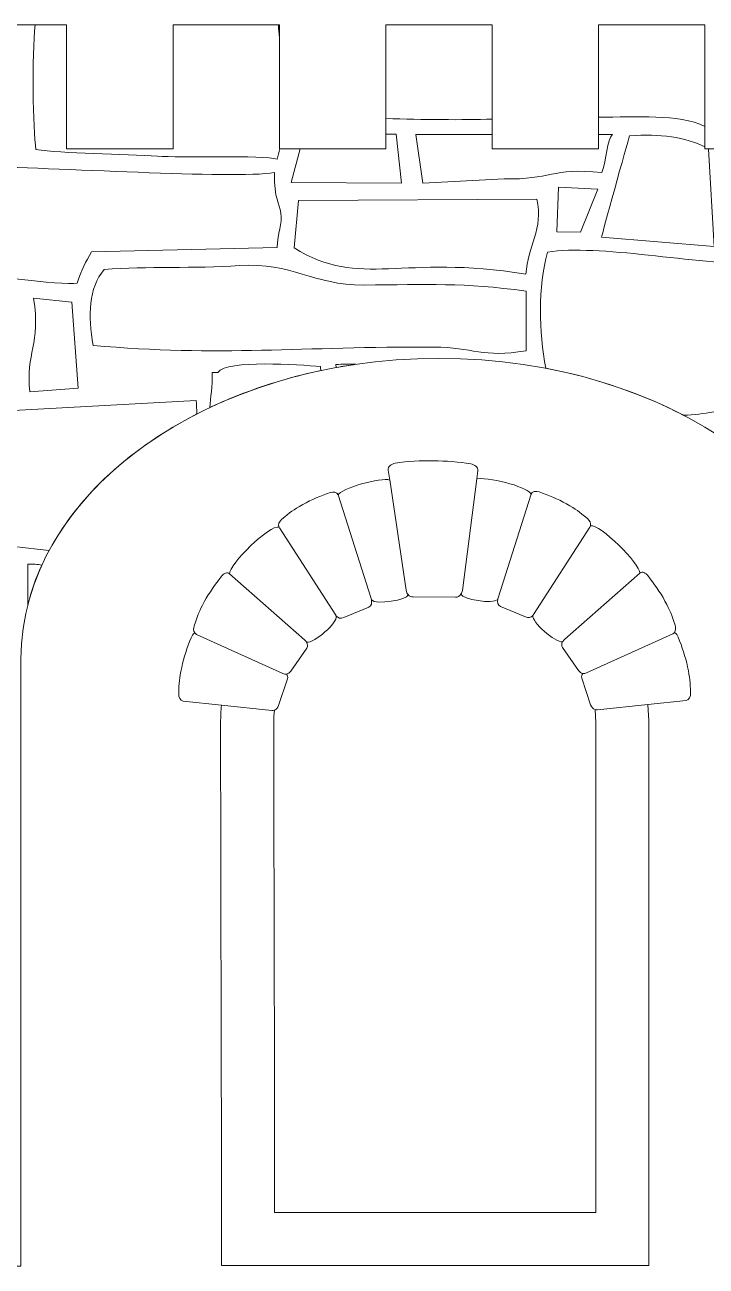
# Model space of a CAD drawing. Header units: millimetres. Extents: x 165 to 617, y -170 to 72.
# Drawn here: x 441.6 to 480.1, y -94.2 to -24.2 of the extents above; entities that cross this region are included whole.
import ezdxf

# ---------------------------------------------------------------- set-up
doc = ezdxf.new("R2010")
doc.units = ezdxf.units.MM
doc.header["$MEASUREMENT"] = 0
doc.layers.add('layer 1', color=7, linetype='Continuous')

msp = doc.modelspace()

# ---------------------------------------------------------------- linework, layer by layer
at = {"layer": 'layer 1', "color": 250, "lineweight": 9}
for points, knots in [([(488.5692, -94.1911), (488.5692, -94.1911), (527.4904, -94.1911), (527.4904, -94.1911), (527.4904, -94.1911), (527.4904, -94.1911), (527.4904, -88.1798), (527.4904, -88.1798), (527.4904, -88.1798), (527.4904, -88.1798), (530.4904, -88.1798), (530.4904, -88.1798), (530.4904, -88.1798), (530.4904, -88.1798), (530.4904, -78.7799), (530.4904, -78.7799), (530.4904, -78.7799), (530.4904, -78.7799), (527.4904, -78.7799), (527.4904, -78.7799), (527.4904, -78.7799), (527.4904, -78.7799), (527.4904, -40.591), (527.4904, -40.591), (527.4904, -40.591), (527.4904, -40.591), (530.4904, -40.591), (530.4904, -40.591), (530.4904, -40.591), (530.4904, -40.591), (530.4904, -31.1911), (530.4904, -31.1911), (530.4904, -31.1911), (530.4904, -31.1911), (527.4904, -31.1911), (527.4904, -31.1911), (527.4904, -31.1911), (527.4904, -31.1911), (527.4904, -24.1911), (527.4904, -24.1911), (527.4904, -24.1911), (527.4904, -24.1911), (521.9905, -24.1911), (521.9905, -24.1911), (521.9905, -24.1911), (521.9905, -24.1911), (521.9905, -31.1911), (521.9905, -31.1911), (521.9905, -31.1911), (521.9905, -31.1911), (515.9905, -31.1911), (515.9905, -31.1911), (515.9905, -31.1911), (515.9905, -31.1911), (515.9905, -24.1911), (515.9905, -24.1911), (515.9905, -24.1911), (515.9905, -24.1911), (509.9905, -24.1911), (509.9905, -24.1911), (509.9905, -24.1911), (509.9905, -24.1911), (509.9905, -31.1911), (509.9905, -31.1911), (509.9905, -31.1911), (509.9905, -31.1911), (503.9905, -31.1911), (503.9905, -31.1911), (503.9905, -31.1911), (503.9905, -31.1911), (503.9905, -24.1911), (503.9905, -24.1911), (503.9905, -24.1911), (503.9905, -24.1911), (497.9905, -24.1911), (497.9905, -24.1911), (497.9905, -24.1911), (497.9905, -24.1911), (497.9905, -31.1911), (497.9905, -31.1911), (497.9905, -31.1911), (497.9905, -31.1911), (491.9905, -31.1911), (491.9905, -31.1911), (491.9905, -31.1911), (491.9905, -31.1911), (491.9905, -24.1911), (491.9905, -24.1911), (491.9905, -24.1911), (491.9905, -24.1911), (485.9905, -24.1911), (485.9905, -24.1911), (485.9905, -24.1911), (485.9905, -24.1911), (485.9905, -31.1911), (485.9905, -31.1911), (485.9905, -31.1911), (485.9905, -31.1911), (479.9905, -31.1911), (479.9905, -31.1911), (479.9905, -31.1911), (479.9905, -31.1911), (479.9905, -24.1911), (479.9905, -24.1911), (479.9905, -24.1911), (479.9905, -24.1911), (473.9905, -24.1911), (473.9905, -24.1911), (473.9905, -24.1911), (473.9905, -24.1911), (473.9905, -31.1911), (473.9905, -31.1911), (473.9905, -31.1911), (473.9905, -31.1911), (467.9905, -31.1911), (467.9905, -31.1911), (467.9905, -31.1911), (467.9905, -31.1911), (467.9905, -24.1911), (467.9905, -24.1911), (467.9905, -24.1911), (467.9905, -24.1911), (461.9905, -24.1911), (461.9905, -24.1911), (461.9905, -24.1911), (461.9905, -24.1911), (461.9905, -31.1911), (461.9905, -31.1911), (461.9905, -31.1911), (461.9905, -31.1911), (455.9905, -31.1911), (455.9905, -31.1911), (455.9905, -31.1911), (455.9905, -31.1911), (455.9905, -24.1911), (455.9905, -24.1911), (455.9905, -24.1911), (455.9905, -24.1911), (449.9905, -24.1911), (449.9905, -24.1911), (449.9905, -24.1911), (449.9905, -24.1911), (449.9905, -31.1911), (449.9905, -31.1911), (449.9905, -31.1911), (449.9905, -31.1911), (443.9905, -31.1911), (443.9905, -31.1911), (443.9905, -31.1911), (443.9905, -31.1911), (443.9905, -24.1911), (443.9905, -24.1911), (443.9905, -24.1911), (443.9905, -24.1911), (437.9905, -24.1911), (437.9905, -24.1911), (437.9905, -24.1911), (437.9905, -24.1911), (437.9905, -31.1911), (437.9905, -31.1911), (437.9905, -31.1911), (437.9905, -31.1911), (431.9905, -31.1911), (431.9905, -31.1911), (431.9905, -31.1911), (431.9905, -31.1911), (431.9905, -24.1911), (431.9905, -24.1911), (431.9905, -24.1911), (431.9905, -24.1911), (425.9905, -24.1911), (425.9905, -24.1911), (425.9905, -24.1911), (425.9905, -24.1911), (425.9905, -31.1911), (425.9905, -31.1911), (425.9905, -31.1911), (425.9905, -31.1911), (419.9905, -31.1911), (419.9905, -31.1911), (419.9905, -31.1911), (419.9905, -31.1911), (419.9905, -24.1911), (419.9905, -24.1911), (419.9905, -24.1911), (419.9905, -24.1911), (413.9905, -24.1911), (413.9905, -24.1911), (413.9905, -24.1911), (413.9905, -24.1911), (413.9905, -31.1911), (413.9905, -31.1911), (413.9905, -31.1911), (413.9905, -31.1911), (407.9905, -31.1911), (407.9905, -31.1911), (407.9905, -31.1911), (407.9905, -31.1911), (407.9905, -24.1911), (407.9905, -24.1911), (407.9905, -24.1911), (407.9905, -24.1911), (402.4904, -24.1911), (402.4904, -24.1911), (402.4904, -24.1911), (402.4904, -24.1911), (402.4904, -31.1911), (402.4904, -31.1911), (402.4904, -31.1911), (402.4904, -31.1911), (399.4904, -31.1911), (399.4904, -31.1911), (399.4904, -31.1911), (399.4904, -31.1911), (399.4904, -40.591), (399.4904, -40.591), (399.4904, -40.591), (399.4904, -40.591), (402.4904, -40.591), (402.4904, -40.591), (402.4904, -40.591), (402.4904, -40.591), (402.4904, -78.7799), (402.4904, -78.7799), (402.4904, -78.7799), (402.4904, -78.7799), (399.4904, -78.7799), (399.4904, -78.7799), (399.4904, -78.7799), (399.4904, -78.7799), (399.4904, -88.1798), (399.4904, -88.1798), (399.4904, -88.1798), (399.4904, -88.1798), (402.4904, -88.1798), (402.4904, -88.1798), (402.4904, -88.1798), (402.4904, -88.1798), (402.4904, -94.1911), (402.4904, -94.1911), (402.4904, -94.1911), (402.4904, -94.1911), (441.4115, -94.1911), (441.4115, -94.1911), (441.4115, -94.1911), (441.4115, -94.1911), (441.4115, -59.9708), (441.4115, -59.9708), (441.4115, -59.9708), (441.4116, -50.5977), (451.9682, -42.9994), (464.9905, -42.9994), (464.9905, -42.9994), (478.0127, -42.9994), (488.5693, -50.5977), (488.5692, -59.9736), (488.5692, -59.9736), (488.5692, -59.9736), (488.5692, -94.1911), (488.5692, -94.1911)], [0, 0, 0, 0, 0.0151515, 0.0151515, 0.0151515, 0.0151515, 0.030303, 0.030303, 0.030303, 0.030303, 0.0454545, 0.0454545, 0.0454545, 0.0454545, 0.0606061, 0.0606061, 0.0606061, 0.0606061, 0.0757576, 0.0757576, 0.0757576, 0.0757576, 0.0909091, 0.0909091, 0.0909091, 0.0909091, 0.1060606, 0.1060606, 0.1060606, 0.1060606, 0.1212121, 0.1212121, 0.1212121, 0.1212121, 0.1363636, 0.1363636, 0.1363636, 0.1363636, 0.1515152, 0.1515152, 0.1515152, 0.1515152, 0.1666667, 0.1666667, 0.1666667, 0.1666667, 0.1818182, 0.1818182, 0.1818182, 0.1818182, 0.1969697, 0.1969697, 0.1969697, 0.1969697, 0.2121212, 0.2121212, 0.2121212, 0.2121212, 0.2272727, 0.2272727, 0.2272727, 0.2272727, 0.2424242, 0.2424242, 0.2424242, 0.2424242, 0.2575758, 0.2575758, 0.2575758, 0.2575758, 0.2727273, 0.2727273, 0.2727273, 0.2727273, 0.2878788, 0.2878788, 0.2878788, 0.2878788, 0.3030303, 0.3030303, 0.3030303, 0.3030303, 0.3181818, 0.3181818, 0.3181818, 0.3181818, 0.3333333, 0.3333333, 0.3333333, 0.3333333, 0.3484848, 0.3484848, 0.3484848, 0.3484848, 0.3636364, 0.3636364, 0.3636364, 0.3636364, 0.3787879, 0.3787879, 0.3787879, 0.3787879, 0.3939394, 0.3939394, 0.3939394, 0.3939394, 0.4090909, 0.4090909, 0.4090909, 0.4090909, 0.4242424, 0.4242424, 0.4242424, 0.4242424, 0.4393939, 0.4393939, 0.4393939, 0.4393939, 0.4545455, 0.4545455, 0.4545455, 0.4545455, 0.469697, 0.469697, 0.469697, 0.469697, 0.4848485, 0.4848485, 0.4848485, 0.4848485, 0.5, 0.5, 0.5, 0.5, 0.5151515, 0.5151515, 0.5151515, 0.5151515, 0.530303, 0.530303, 0.530303, 0.530303, 0.5454545, 0.5454545, 0.5454545, 0.5454545, 0.5606061, 0.5606061, 0.5606061, 0.5606061, 0.5757576, 0.5757576, 0.5757576, 0.5757576, 0.5909091, 0.5909091, 0.5909091, 0.5909091, 0.6060606, 0.6060606, 0.6060606, 0.6060606, 0.6212121, 0.6212121, 0.6212121, 0.6212121, 0.6363636, 0.6363636, 0.6363636, 0.6363636, 0.6515152, 0.6515152, 0.6515152, 0.6515152, 0.6666667, 0.6666667, 0.6666667, 0.6666667, 0.6818182, 0.6818182, 0.6818182, 0.6818182, 0.6969697, 0.6969697, 0.6969697, 0.6969697, 0.7121212, 0.7121212, 0.7121212, 0.7121212, 0.7272727, 0.7272727, 0.7272727, 0.7272727, 0.7424242, 0.7424242, 0.7424242, 0.7424242, 0.7575758, 0.7575758, 0.7575758, 0.7575758, 0.7727273, 0.7727273, 0.7727273, 0.7727273, 0.7878788, 0.7878788, 0.7878788, 0.7878788, 0.8030303, 0.8030303, 0.8030303, 0.8030303, 0.8181818, 0.8181818, 0.8181818, 0.8181818, 0.8333333, 0.8333333, 0.8333333, 0.8333333, 0.8484848, 0.8484848, 0.8484848, 0.8484848, 0.8636364, 0.8636364, 0.8636364, 0.8636364, 0.8787879, 0.8787879, 0.8787879, 0.8787879, 0.8939394, 0.8939394, 0.8939394, 0.8939394, 0.9090909, 0.9090909, 0.9090909, 0.9090909, 0.9242424, 0.9242424, 0.9242424, 0.9242424, 0.9393939, 0.9393939, 0.9393939, 0.9393939, 0.9545455, 0.9545455, 0.9545455, 0.9545455, 0.969697, 0.969697, 0.969697, 0.969697, 1, 1, 1, 1]), ([(476.7681, -62.5159), (476.7681, -62.5159), (476.8309, -63.4405), (476.8309, -63.4405), (476.8309, -63.4405), (476.8309, -63.4405), (476.8309, -94.1574), (476.8309, -94.1574), (476.8309, -94.1574), (476.8309, -94.1574), (452.7209, -94.1574), (452.7209, -94.1574), (452.7209, -94.1574), (452.7209, -94.1574), (452.7209, -91.1574), (452.7209, -91.1574), (452.7209, -91.1574), (452.7209, -81.9489), (452.6747, -72.7406), (452.6747, -63.5321), (452.6747, -63.5321), (452.6747, -63.1997), (452.691, -62.8733), (452.7188, -62.5529), (452.7188, -62.5529), (452.7188, -62.5529), (450.5665, -62.3231), (450.5665, -62.3231), (450.5665, -62.3231), (450.3851, -62.3037), (450.3032, -62.1048), (450.3083, -61.9136), (450.3083, -61.9136), (450.3255, -61.2658), (450.3512, -61.0638), (450.4792, -60.4391), (450.4792, -60.4391), (450.6047, -59.8264), (450.7907, -59.3231), (451.0046, -58.7635), (451.0046, -58.7635), (451.0475, -58.6511), (451.1261, -58.5412), (451.2113, -58.4817), (451.2113, -58.4817), (451.1369, -58.368), (451.1368, -58.2208), (451.1787, -58.0904), (451.1787, -58.0904), (451.3764, -57.475), (451.4574, -57.2895), (451.7543, -56.7305), (451.7543, -56.7305), (452.0455, -56.1821), (452.3637, -55.7573), (452.7244, -55.287), (452.7244, -55.287), (452.8389, -55.1377), (453.0357, -55.0229), (453.175, -55.1456), (453.175, -55.1456), (453.1429, -54.63), (455.4406, -52.3499), (455.9789, -52.5199), (455.9789, -52.5199), (455.8919, -52.392), (455.9818, -52.1973), (456.1236, -52.0761), (456.1236, -52.0761), (456.6041, -51.6652), (456.7669, -51.5533), (457.302, -51.2459), (457.302, -51.2459), (457.8269, -50.9443), (458.3114, -50.7627), (458.8548, -50.5664), (458.8548, -50.5664), (459.0275, -50.5041), (459.2484, -50.5182), (459.306, -50.6996), (459.306, -50.6996), (459.3894, -50.3657), (461.7349, -49.6699), (462.218, -49.8634), (462.218, -49.8634), (462.218, -49.8634), (462.1282, -49.3042), (462.1282, -49.3042), (462.1282, -49.3042), (462.0964, -49.0914), (462.3079, -48.9502), (462.5197, -48.9127), (462.5197, -48.9127), (463.237, -48.7858), (463.9544, -48.7733), (464.6718, -48.7796), (464.6718, -48.7796), (465.3754, -48.7859), (466.1172, -48.8303), (466.7828, -48.9508), (466.7828, -48.9508), (466.9943, -48.9891), (467.2017, -49.1287), (467.1742, -49.3422), (467.1742, -49.3422), (467.1742, -49.3422), (467.1174, -49.7842), (467.1174, -49.7842), (467.1174, -49.7842), (468.1118, -49.7037), (470.1018, -50.328), (470.1851, -50.6621), (470.1851, -50.6621), (470.2427, -50.4807), (470.4636, -50.4666), (470.6363, -50.5289), (470.6363, -50.5289), (471.1797, -50.7252), (471.6642, -50.9068), (472.1891, -51.2084), (472.1891, -51.2084), (472.7242, -51.5158), (472.8871, -51.6277), (473.3675, -52.0386), (473.3675, -52.0386), (473.4887, -52.1422), (473.572, -52.2994), (473.5285, -52.4469), (473.5285, -52.4469), (474.0504, -52.3123), (476.3483, -54.5924), (476.316, -55.1081), (476.316, -55.1081), (476.4554, -54.9854), (476.6522, -55.1001), (476.7667, -55.2495), (476.7667, -55.2495), (477.1274, -55.7197), (477.4456, -56.1446), (477.7368, -56.6929), (477.7368, -56.6929), (478.0337, -57.252), (478.1147, -57.4375), (478.3124, -58.0529), (478.3124, -58.0529), (478.3572, -58.1922), (478.354, -58.3508), (478.2727, -58.4542), (478.2727, -58.4542), (478.365, -58.5037), (478.4436, -58.6136), (478.4865, -58.726), (478.4865, -58.726), (478.7004, -59.2856), (478.8864, -59.7889), (479.012, -60.4016), (479.012, -60.4016), (479.1399, -61.0263), (479.1656, -61.2283), (479.1828, -61.8761), (479.1828, -61.8761), (479.1879, -62.0673), (479.106, -62.2662), (478.9246, -62.2856), (478.9246, -62.2856), (478.9246, -62.2856), (476.7681, -62.5159), (476.7681, -62.5159)], [0, 0, 0, 0, 0.0232558, 0.0232558, 0.0232558, 0.0232558, 0.0465116, 0.0465116, 0.0465116, 0.0465116, 0.0697674, 0.0697674, 0.0697674, 0.0697674, 0.0930233, 0.0930233, 0.0930233, 0.0930233, 0.1162791, 0.1162791, 0.1162791, 0.1162791, 0.1395349, 0.1395349, 0.1395349, 0.1395349, 0.1627907, 0.1627907, 0.1627907, 0.1627907, 0.1860465, 0.1860465, 0.1860465, 0.1860465, 0.2093023, 0.2093023, 0.2093023, 0.2093023, 0.2325581, 0.2325581, 0.2325581, 0.2325581, 0.255814, 0.255814, 0.255814, 0.255814, 0.2790698, 0.2790698, 0.2790698, 0.2790698, 0.3023256, 0.3023256, 0.3023256, 0.3023256, 0.3255814, 0.3255814, 0.3255814, 0.3255814, 0.3488372, 0.3488372, 0.3488372, 0.3488372, 0.372093, 0.372093, 0.372093, 0.372093, 0.3953488, 0.3953488, 0.3953488, 0.3953488, 0.4186047, 0.4186047, 0.4186047, 0.4186047, 0.4418605, 0.4418605, 0.4418605, 0.4418605, 0.4651163, 0.4651163, 0.4651163, 0.4651163, 0.4883721, 0.4883721, 0.4883721, 0.4883721, 0.5116279, 0.5116279, 0.5116279, 0.5116279, 0.5348837, 0.5348837, 0.5348837, 0.5348837, 0.5581395, 0.5581395, 0.5581395, 0.5581395, 0.5813953, 0.5813953, 0.5813953, 0.5813953, 0.6046512, 0.6046512, 0.6046512, 0.6046512, 0.627907, 0.627907, 0.627907, 0.627907, 0.6511628, 0.6511628, 0.6511628, 0.6511628, 0.6744186, 0.6744186, 0.6744186, 0.6744186, 0.6976744, 0.6976744, 0.6976744, 0.6976744, 0.7209302, 0.7209302, 0.7209302, 0.7209302, 0.744186, 0.744186, 0.744186, 0.744186, 0.7674419, 0.7674419, 0.7674419, 0.7674419, 0.7906977, 0.7906977, 0.7906977, 0.7906977, 0.8139535, 0.8139535, 0.8139535, 0.8139535, 0.8372093, 0.8372093, 0.8372093, 0.8372093, 0.8604651, 0.8604651, 0.8604651, 0.8604651, 0.8837209, 0.8837209, 0.8837209, 0.8837209, 0.9069767, 0.9069767, 0.9069767, 0.9069767, 0.9302326, 0.9302326, 0.9302326, 0.9302326, 0.9534884, 0.9534884, 0.9534884, 0.9534884, 1, 1, 1, 1])]:
    msp.add_open_spline(points, degree=3, knots=knots, dxfattribs=at)
at = {"layer": 'layer 1', "color": 177, "lineweight": 9}
for points, knots in [([(442.2556, -31.2213), (443.6736, -31.4557), (447.2782, -31.4785), (449.1198, -31.6031), (449.1198, -31.6031), (450.2936, -31.6827), (455.1082, -31.54), (455.8673, -31.7619), (455.8673, -31.7619), (455.9228, -31.5695), (455.9715, -31.3794), (456.0142, -31.1911), (456.0142, -31.1911), (456.0142, -31.1911), (455.9905, -31.1911), (455.9905, -31.1911), (455.9905, -31.1911), (455.9905, -31.1911), (455.9905, -24.9114), (455.9905, -24.9114), (455.9905, -24.9114), (455.9687, -24.6746), (455.948, -24.4347), (455.9301, -24.1911), (455.9301, -24.1911), (455.9301, -24.1911), (449.9905, -24.1911), (449.9905, -24.1911), (449.9905, -24.1911), (449.9905, -24.1911), (449.9905, -31.1911), (449.9905, -31.1911), (449.9905, -31.1911), (449.9905, -31.1911), (443.9905, -31.1911), (443.9905, -31.1911), (443.9905, -31.1911), (443.9905, -31.1911), (443.9905, -24.1911), (443.9905, -24.1911), (443.9905, -24.1911), (443.9905, -24.1911), (442.2218, -24.1911), (442.2218, -24.1911), (442.2218, -24.1911), (442.0047, -25.933), (442.0901, -30.0785), (442.2556, -31.2213)], [0, 0, 0, 0, 0.0769231, 0.0769231, 0.0769231, 0.0769231, 0.1538462, 0.1538462, 0.1538462, 0.1538462, 0.2307692, 0.2307692, 0.2307692, 0.2307692, 0.3076923, 0.3076923, 0.3076923, 0.3076923, 0.3846154, 0.3846154, 0.3846154, 0.3846154, 0.4615385, 0.4615385, 0.4615385, 0.4615385, 0.5384615, 0.5384615, 0.5384615, 0.5384615, 0.6153846, 0.6153846, 0.6153846, 0.6153846, 0.6923077, 0.6923077, 0.6923077, 0.6923077, 0.7692308, 0.7692308, 0.7692308, 0.7692308, 0.8461538, 0.8461538, 0.8461538, 0.8461538, 1, 1, 1, 1]), ([(461.9905, -29.4746), (464.0607, -29.5348), (466.3268, -29.568), (467.9905, -29.5075), (467.9905, -29.5075), (467.9905, -29.5075), (467.9905, -24.1911), (467.9905, -24.1911), (467.9905, -24.1911), (467.9905, -24.1911), (461.9905, -24.1911), (461.9905, -24.1911), (461.9905, -24.1911), (461.9905, -24.1911), (461.9905, -29.4746), (461.9905, -29.4746)], [0, 0, 0, 0, 0.2, 0.2, 0.2, 0.2, 0.4, 0.4, 0.4, 0.4, 0.6, 0.6, 0.6, 0.6, 1, 1, 1, 1]), ([(473.9905, -29.3973), (476.1175, -29.4094), (478.4779, -29.1924), (479.9905, -29.917), (479.9905, -29.917), (479.9905, -29.917), (479.9905, -24.1911), (479.9905, -24.1911), (479.9905, -24.1911), (479.9905, -24.1911), (473.9905, -24.1911), (473.9905, -24.1911), (473.9905, -24.1911), (473.9905, -24.1911), (473.9905, -29.3973), (473.9905, -29.3973)], [0, 0, 0, 0, 0.2, 0.2, 0.2, 0.2, 0.4, 0.4, 0.4, 0.4, 0.6, 0.6, 0.6, 0.6, 1, 1, 1, 1]), ([(456.6469, -33.0852), (456.6469, -33.0852), (462.8829, -33.1158), (462.8829, -33.1158), (462.8829, -33.1158), (462.8829, -33.1158), (462.582, -30.3579), (462.582, -30.3579), (462.582, -30.3579), (462.582, -30.3579), (461.9905, -30.3519), (461.9905, -30.3519), (461.9905, -30.3519), (461.9905, -30.3519), (461.9905, -31.1911), (461.9905, -31.1911), (461.9905, -31.1911), (461.9905, -31.1911), (457.1541, -31.1911), (457.1541, -31.1911), (457.1541, -31.1911), (457.1541, -31.1911), (456.6469, -33.0852), (456.6469, -33.0852)], [0, 0, 0, 0, 0.1428571, 0.1428571, 0.1428571, 0.1428571, 0.2857143, 0.2857143, 0.2857143, 0.2857143, 0.4285714, 0.4285714, 0.4285714, 0.4285714, 0.5714286, 0.5714286, 0.5714286, 0.5714286, 0.7142857, 0.7142857, 0.7142857, 0.7142857, 1, 1, 1, 1]), ([(464.0721, -33.1219), (464.0721, -33.1219), (468.6742, -32.8766), (468.6742, -32.8766), (468.6742, -32.8766), (471.2697, -32.9368), (471.3341, -32.2404), (474.1676, -32.513), (474.1676, -32.513), (474.4494, -31.7986), (474.4548, -30.6886), (474.779, -30.3685), (474.779, -30.3685), (474.779, -30.3685), (473.9905, -30.3686), (473.9905, -30.3686), (473.9905, -30.3686), (473.9905, -30.3686), (473.9905, -31.1911), (473.9905, -31.1911), (473.9905, -31.1911), (473.9905, -31.1911), (467.9905, -31.1911), (467.9905, -31.1911), (467.9905, -31.1911), (467.9905, -31.1911), (467.9905, -30.3694), (467.9905, -30.3694), (467.9905, -30.3694), (467.9905, -30.3694), (463.6842, -30.3699), (463.6842, -30.3699), (463.6842, -30.3699), (463.6842, -30.3699), (464.0721, -33.1219), (464.0721, -33.1219)], [0, 0, 0, 0, 0.1, 0.1, 0.1, 0.1, 0.2, 0.2, 0.2, 0.2, 0.3, 0.3, 0.3, 0.3, 0.4, 0.4, 0.4, 0.4, 0.5, 0.5, 0.5, 0.5, 0.6, 0.6, 0.6, 0.6, 0.7, 0.7, 0.7, 0.7, 0.8, 0.8, 0.8, 0.8, 1, 1, 1, 1]), ([(474.166, -36.1674), (474.166, -36.1674), (480.5202, -36.6866), (480.5202, -36.6866), (480.5202, -36.6866), (480.5202, -36.6866), (480.2, -31.1967), (480.2, -31.1967), (480.2, -31.1967), (480.2, -31.1967), (480.1904, -31.1911), (480.1904, -31.1911), (480.1904, -31.1911), (480.1904, -31.1911), (479.9905, -31.1911), (479.9905, -31.1911), (479.9905, -31.1911), (479.9905, -31.1911), (479.9905, -31.0798), (479.9905, -31.0798), (479.9905, -31.0798), (478.9025, -30.5121), (477.447, -30.3323), (475.7419, -30.4467), (475.7419, -30.4467), (475.6036, -30.8753), (474.1619, -36.0935), (474.166, -36.1674)], [0, 0, 0, 0, 0.125, 0.125, 0.125, 0.125, 0.25, 0.25, 0.25, 0.25, 0.375, 0.375, 0.375, 0.375, 0.5, 0.5, 0.5, 0.5, 0.625, 0.625, 0.625, 0.625, 0.75, 0.75, 0.75, 0.75, 1, 1, 1, 1]), ([(444.5798, -38.7642), (444.8554, -37.9594), (445.0564, -37.5803), (445.3914, -36.992), (445.3914, -36.992), (445.3914, -36.992), (455.8663, -36.747), (455.8663, -36.747), (455.8663, -36.747), (455.8846, -35.9396), (456.1627, -35.4111), (456.0723, -34.8047), (456.0723, -34.8047), (455.9862, -34.2299), (455.6973, -34.0613), (455.7127, -32.52), (455.7127, -32.52), (453.3459, -32.9176), (443.2133, -32.1986), (438.7831, -32.1986), (438.7831, -32.1986), (438.4202, -33.0975), (437.5887, -37.002), (438.3185, -37.892), (438.3185, -37.892), (438.6947, -38.3505), (443.7507, -38.8624), (444.5798, -38.7642)], [0, 0, 0, 0, 0.125, 0.125, 0.125, 0.125, 0.25, 0.25, 0.25, 0.25, 0.375, 0.375, 0.375, 0.375, 0.5, 0.5, 0.5, 0.5, 0.625, 0.625, 0.625, 0.625, 0.75, 0.75, 0.75, 0.75, 1, 1, 1, 1]), ([(471.6288, -35.8622), (471.6288, -35.8622), (472.9783, -35.8741), (472.9783, -35.8741), (472.9783, -35.8741), (472.9783, -35.8741), (473.95, -33.4523), (473.95, -33.4523), (473.95, -33.4523), (473.95, -33.4523), (471.7271, -33.3514), (471.7271, -33.3514), (471.7271, -33.3514), (471.7271, -33.3514), (471.6288, -35.8622), (471.6288, -35.8622)], [0, 0, 0, 0, 0.2, 0.2, 0.2, 0.2, 0.4, 0.4, 0.4, 0.4, 0.6, 0.6, 0.6, 0.6, 1, 1, 1, 1]), ([(457.0677, -34.1023), (457.0677, -34.1023), (456.8135, -36.7725), (456.8135, -36.7725), (456.8135, -36.7725), (460.6045, -39.0956), (462.8794, -37.0944), (469.897, -38.2504), (469.897, -38.2504), (469.9734, -36.7175), (470.9039, -35.6745), (470.5088, -34.0288), (470.5088, -34.0288), (470.5088, -34.0288), (457.0677, -34.1023), (457.0677, -34.1023)], [0, 0, 0, 0, 0.2, 0.2, 0.2, 0.2, 0.4, 0.4, 0.4, 0.4, 0.6, 0.6, 0.6, 0.6, 1, 1, 1, 1]), ([(478.7936, -46.2114), (479.9379, -46.1489), (481.0563, -45.9662), (482.0998, -45.623), (482.0998, -45.623), (482.0998, -45.623), (483.0144, -37.6892), (483.0144, -37.6892), (483.0144, -37.6892), (479.5105, -37.6892), (473.9147, -36.5518), (471.1172, -37.0065), (471.1172, -37.0065), (470.5568, -38.9777), (470.6458, -41.503), (471.0097, -43.5583), (471.0097, -43.5583), (473.8492, -44.0967), (476.4793, -45.0064), (478.7936, -46.2114)], [0, 0, 0, 0, 0.1666667, 0.1666667, 0.1666667, 0.1666667, 0.3333333, 0.3333333, 0.3333333, 0.3333333, 0.5, 0.5, 0.5, 0.5, 0.6666667, 0.6666667, 0.6666667, 0.6666667, 1, 1, 1, 1]), ([(445.4812, -42.2663), (452.5943, -42.9198), (457.2912, -42.3172), (464.7116, -42.3672), (464.7116, -42.3672), (466.8833, -42.3662), (467.4817, -42.9927), (469.8988, -42.5725), (469.8988, -42.5725), (469.8988, -42.5725), (469.8988, -39.2121), (469.8988, -39.2121), (469.8988, -39.2121), (466.3548, -38.7111), (464.3859, -38.8467), (460.7461, -38.8636), (460.7461, -38.8636), (457.8759, -38.8751), (456.7101, -37.5674), (453.7334, -37.7706), (453.7334, -37.7706), (451.1766, -37.9445), (448.535, -37.7896), (446.1033, -37.9944), (446.1033, -37.9944), (445.2189, -39.0372), (445.1998, -40.5684), (445.4812, -42.2663)], [0, 0, 0, 0, 0.125, 0.125, 0.125, 0.125, 0.25, 0.25, 0.25, 0.25, 0.375, 0.375, 0.375, 0.375, 0.5, 0.5, 0.5, 0.5, 0.625, 0.625, 0.625, 0.625, 0.75, 0.75, 0.75, 0.75, 1, 1, 1, 1]), ([(441.9112, -44.893), (441.9112, -44.893), (444.6384, -44.6816), (444.6384, -44.6816), (444.6384, -44.6816), (444.6384, -44.6816), (444.2886, -39.8244), (444.2886, -39.8244), (444.2886, -39.8244), (444.2886, -39.8244), (442.1235, -39.613), (442.1235, -39.613), (442.1235, -39.613), (442.5386, -42.2034), (441.6691, -42.6846), (441.9112, -44.893)], [0, 0, 0, 0, 0.2, 0.2, 0.2, 0.2, 0.4, 0.4, 0.4, 0.4, 0.6, 0.6, 0.6, 0.6, 1, 1, 1, 1]), ([(452.5089, -43.7899), (452.5089, -43.7899), (452.2041, -43.7906), (452.2041, -43.7906), (452.2041, -43.7906), (452.2041, -44.5706), (452.1075, -45.2348), (452.0702, -45.7733), (452.0702, -45.7733), (453.9798, -44.8711), (456.0824, -44.1636), (458.3234, -43.6886), (458.3234, -43.6886), (458.317, -43.6139), (458.3112, -43.5364), (458.3061, -43.4552), (458.3061, -43.4552), (457.0808, -43.3717), (453.0601, -43.0499), (452.5089, -43.7899)], [0, 0, 0, 0, 0.1666667, 0.1666667, 0.1666667, 0.1666667, 0.3333333, 0.3333333, 0.3333333, 0.3333333, 0.5, 0.5, 0.5, 0.5, 0.6666667, 0.6666667, 0.6666667, 0.6666667, 1, 1, 1, 1]), ([(460.3069, -43.3348), (459.9307, -43.3344), (459.554, -43.3351), (459.1769, -43.3366), (459.1769, -43.3366), (459.1769, -43.3366), (459.1981, -43.5161), (459.1981, -43.5161), (459.1981, -43.5161), (459.5645, -43.4495), (459.9339, -43.3889), (460.3069, -43.3348)], [0, 0, 0, 0, 0.25, 0.25, 0.25, 0.25, 0.5, 0.5, 0.5, 0.5, 1, 1, 1, 1]), ([(435.1242, -46.2566), (435.1242, -46.2566), (434.6248, -52.0193), (434.6248, -52.0193), (434.6248, -52.0193), (435.8684, -52.8689), (439.4331, -53.5055), (443.0047, -53.828), (443.0047, -53.828), (444.6869, -50.7112), (447.6106, -48.0404), (451.3396, -46.1312), (451.3396, -46.1312), (451.3268, -45.8808), (451.3113, -45.6284), (451.2929, -45.3733), (451.2929, -45.3733), (451.2929, -45.3733), (435.1242, -46.2566), (435.1242, -46.2566)], [0, 0, 0, 0, 0.1666667, 0.1666667, 0.1666667, 0.1666667, 0.3333333, 0.3333333, 0.3333333, 0.3333333, 0.5, 0.5, 0.5, 0.5, 0.6666667, 0.6666667, 0.6666667, 0.6666667, 1, 1, 1, 1]), ([(462.2107, -49.8566), (462.2107, -49.8566), (463.1374, -56.0617), (463.1374, -56.0617), (463.1374, -56.0617), (463.1533, -56.1682), (463.1974, -56.2657), (463.2644, -56.3367)], [0, 0, 0, 0, 0.3333333, 0.3333333, 0.3333333, 0.3333333, 1, 1, 1, 1]), ([(466.2303, -56.2965), (466.2709, -56.2342), (466.2977, -56.1599), (466.3078, -56.0808), (466.3078, -56.0808), (466.3078, -56.0808), (467.117, -49.7875), (467.117, -49.7875)], [0, 0, 0, 0, 0.3333333, 0.3333333, 0.3333333, 0.3333333, 1, 1, 1, 1]), ([(461.1827, -56.621), (461.1779, -56.5959), (461.1716, -56.5711), (461.1639, -56.547), (461.1639, -56.547), (461.1639, -56.547), (459.306, -50.6996), (459.306, -50.6996)], [0, 0, 0, 0, 0.3333333, 0.3333333, 0.3333333, 0.3333333, 1, 1, 1, 1]), ([(468.3047, -56.6047), (468.3098, -56.5724), (468.3174, -56.5404), (468.3272, -56.5095), (468.3272, -56.5095), (468.3272, -56.5095), (470.1851, -50.6621), (470.1851, -50.6621)], [0, 0, 0, 0, 0.3333333, 0.3333333, 0.3333333, 0.3333333, 1, 1, 1, 1]), ([(473.5302, -52.4417), (473.523, -52.4659), (473.5123, -52.4897), (473.4975, -52.5127), (473.4975, -52.5127), (473.4975, -52.5127), (470.3252, -57.4465), (470.3252, -57.4465), (470.3252, -57.4465), (470.312, -57.4671), (470.2974, -57.4858), (470.2817, -57.5026)], [0, 0, 0, 0, 0.25, 0.25, 0.25, 0.25, 0.5, 0.5, 0.5, 0.5, 1, 1, 1, 1]), ([(455.9936, -52.5502), (455.9936, -52.5502), (459.1659, -57.484), (459.1659, -57.484), (459.1659, -57.484), (459.1744, -57.4972), (459.1834, -57.5096), (459.1929, -57.5213)], [0, 0, 0, 0, 0.3333333, 0.3333333, 0.3333333, 0.3333333, 1, 1, 1, 1]), ([(442.5865, -54.6694), (442.3593, -54.6083), (442.0963, -54.586), (441.7912, -54.6103), (441.7912, -54.6103), (441.7912, -54.6103), (441.7939, -56.9137), (441.7939, -56.9137), (441.7939, -56.9137), (441.9882, -56.1464), (442.2543, -55.3971), (442.5865, -54.6694)], [0, 0, 0, 0, 0.25, 0.25, 0.25, 0.25, 0.5, 0.5, 0.5, 0.5, 1, 1, 1, 1]), ([(457.5155, -59.0014), (457.4845, -58.9514), (457.4441, -58.905), (457.3996, -58.8658), (457.3996, -58.8658), (457.3996, -58.8658), (453.1751, -55.1456), (453.1751, -55.1456)], [0, 0, 0, 0, 0.3333333, 0.3333333, 0.3333333, 0.3333333, 1, 1, 1, 1]), ([(471.9622, -58.9869), (471.9944, -58.9281), (472.0403, -58.8734), (472.0915, -58.8283), (472.0915, -58.8283), (472.0915, -58.8283), (476.316, -55.1081), (476.316, -55.1081)], [0, 0, 0, 0, 0.3333333, 0.3333333, 0.3333333, 0.3333333, 1, 1, 1, 1]), ([(451.2021, -58.4687), (451.2277, -58.5083), (451.2634, -58.5407), (451.3105, -58.5621), (451.3105, -58.5621), (451.3105, -58.5621), (456.1834, -60.7759), (456.1834, -60.7759), (456.1834, -60.7759), (456.2559, -60.8088), (456.3302, -60.8158), (456.3998, -60.8004)], [0, 0, 0, 0, 0.25, 0.25, 0.25, 0.25, 0.5, 0.5, 0.5, 0.5, 1, 1, 1, 1]), ([(478.2747, -58.4513), (478.2506, -58.4818), (478.2195, -58.507), (478.1806, -58.5246), (478.1806, -58.5246), (478.1806, -58.5246), (473.3078, -60.7383), (473.3078, -60.7383), (473.3078, -60.7383), (473.2415, -60.7685), (473.1737, -60.7769), (473.1094, -60.7664)], [0, 0, 0, 0, 0.25, 0.25, 0.25, 0.25, 0.5, 0.5, 0.5, 0.5, 1, 1, 1, 1]), ([(452.715, -62.5525), (452.715, -62.5525), (455.5553, -62.8559), (455.5553, -62.8559), (455.5553, -62.8559), (455.6063, -62.8614), (455.655, -62.8565), (455.6998, -62.8426)], [0, 0, 0, 0, 0.3333333, 0.3333333, 0.3333333, 0.3333333, 1, 1, 1, 1]), ([(476.762, -62.5166), (476.762, -62.5166), (473.9358, -62.8184), (473.9358, -62.8184), (473.9358, -62.8184), (473.8862, -62.8237), (473.8388, -62.8192), (473.795, -62.8061)], [0, 0, 0, 0, 0.3333333, 0.3333333, 0.3333333, 0.3333333, 1, 1, 1, 1])]:
    msp.add_open_spline(points, degree=3, knots=knots, dxfattribs=at)
at = {"layer": 'layer 1', "color": 242, "lineweight": 9}
msp.add_open_spline([(473.7907, -62.8048), (473.6786, -62.7715), (473.5869, -62.6766), (473.5436, -62.5448), (473.5436, -62.5448), (473.5436, -62.5448), (473.0469, -61.0314), (473.0469, -61.0314), (473.0469, -61.0314), (473.0139, -60.9311), (473.0453, -60.8396), (473.1088, -60.7658), (473.1088, -60.7658), (473.0117, -60.7504), (472.9219, -60.6907), (472.857, -60.597), (472.857, -60.597), (472.857, -60.597), (471.9597, -59.3), (471.9597, -59.3), (471.9597, -59.3), (471.8917, -59.2017), (471.9067, -59.0881), (471.9625, -58.9862), (471.9625, -58.9862), (471.5355, -59.0342), (470.195, -57.8497), (470.2843, -57.4999), (470.2843, -57.4999), (470.1769, -57.6148), (470.0217, -57.6419), (469.874, -57.5797), (469.874, -57.5797), (469.874, -57.5797), (468.4572, -56.9836), (468.4572, -56.9836), (468.4572, -56.9836), (468.3163, -56.9243), (468.2801, -56.7618), (468.3074, -56.5899), (468.3074, -56.5899), (468.0586, -56.8831), (466.2876, -56.5825), (466.2316, -56.2945), (466.2316, -56.2945), (466.1612, -56.4024), (466.052, -56.4733), (465.9164, -56.4722), (465.9164, -56.4722), (465.9164, -56.4722), (463.5289, -56.4532), (463.5289, -56.4532), (463.5289, -56.4532), (463.4213, -56.4523), (463.3313, -56.4077), (463.2613, -56.3333), (463.2613, -56.3333), (463.2035, -56.6199), (461.4325, -56.9207), (461.182, -56.6169), (461.182, -56.6169), (461.2141, -56.7845), (461.1812, -56.9592), (461.0339, -57.0211), (461.0339, -57.0211), (461.0339, -57.0211), (459.6171, -57.6172), (459.6171, -57.6172), (459.6171, -57.6172), (459.4614, -57.6827), (459.2975, -57.6491), (459.1986, -57.528), (459.1986, -57.528), (459.2961, -57.8871), (457.9554, -59.0717), (457.5219, -59.0123), (457.5219, -59.0123), (457.5816, -59.1082), (457.6046, -59.2317), (457.5314, -59.3375), (457.5314, -59.3375), (457.5314, -59.3375), (456.6341, -60.6345), (456.6341, -60.6345), (456.6341, -60.6345), (456.5733, -60.7224), (456.4905, -60.7804), (456.3914, -60.8016), (456.3914, -60.8016), (456.4458, -60.8771), (456.4772, -60.9686), (456.4442, -61.0689), (456.4442, -61.0689), (456.4442, -61.0689), (455.9475, -62.5823), (455.9475, -62.5823), (455.9475, -62.5823), (455.9047, -62.7127), (455.8145, -62.807), (455.705, -62.8408), (455.705, -62.8408), (455.6868, -63.0658), (455.6747, -63.2969), (455.6747, -63.5321), (455.6747, -63.5321), (455.6747, -72.7364), (455.7209, -81.9498), (455.7209, -91.1574), (455.7209, -91.1574), (455.7209, -91.1574), (473.8309, -91.1574), (473.8309, -91.1574), (473.8309, -91.1574), (473.8309, -91.1574), (473.8309, -63.5321), (473.8309, -63.5321), (473.8309, -63.5321), (473.8309, -63.5321), (473.7907, -62.8048), (473.7907, -62.8048)], degree=3, knots=[0, 0, 0, 0, 0.0322581, 0.0322581, 0.0322581, 0.0322581, 0.0645161, 0.0645161, 0.0645161, 0.0645161, 0.0967742, 0.0967742, 0.0967742, 0.0967742, 0.1290323, 0.1290323, 0.1290323, 0.1290323, 0.1612903, 0.1612903, 0.1612903, 0.1612903, 0.1935484, 0.1935484, 0.1935484, 0.1935484, 0.2258065, 0.2258065, 0.2258065, 0.2258065, 0.2580645, 0.2580645, 0.2580645, 0.2580645, 0.2903226, 0.2903226, 0.2903226, 0.2903226, 0.3225806, 0.3225806, 0.3225806, 0.3225806, 0.3548387, 0.3548387, 0.3548387, 0.3548387, 0.3870968, 0.3870968, 0.3870968, 0.3870968, 0.4193548, 0.4193548, 0.4193548, 0.4193548, 0.4516129, 0.4516129, 0.4516129, 0.4516129, 0.483871, 0.483871, 0.483871, 0.483871, 0.516129, 0.516129, 0.516129, 0.516129, 0.5483871, 0.5483871, 0.5483871, 0.5483871, 0.5806452, 0.5806452, 0.5806452, 0.5806452, 0.6129032, 0.6129032, 0.6129032, 0.6129032, 0.6451613, 0.6451613, 0.6451613, 0.6451613, 0.6774194, 0.6774194, 0.6774194, 0.6774194, 0.7096774, 0.7096774, 0.7096774, 0.7096774, 0.7419355, 0.7419355, 0.7419355, 0.7419355, 0.7741935, 0.7741935, 0.7741935, 0.7741935, 0.8064516, 0.8064516, 0.8064516, 0.8064516, 0.8387097, 0.8387097, 0.8387097, 0.8387097, 0.8709677, 0.8709677, 0.8709677, 0.8709677, 0.9032258, 0.9032258, 0.9032258, 0.9032258, 0.9354839, 0.9354839, 0.9354839, 0.9354839, 1, 1, 1, 1], dxfattribs=at)

doc.saveas('drawing.dxf')
